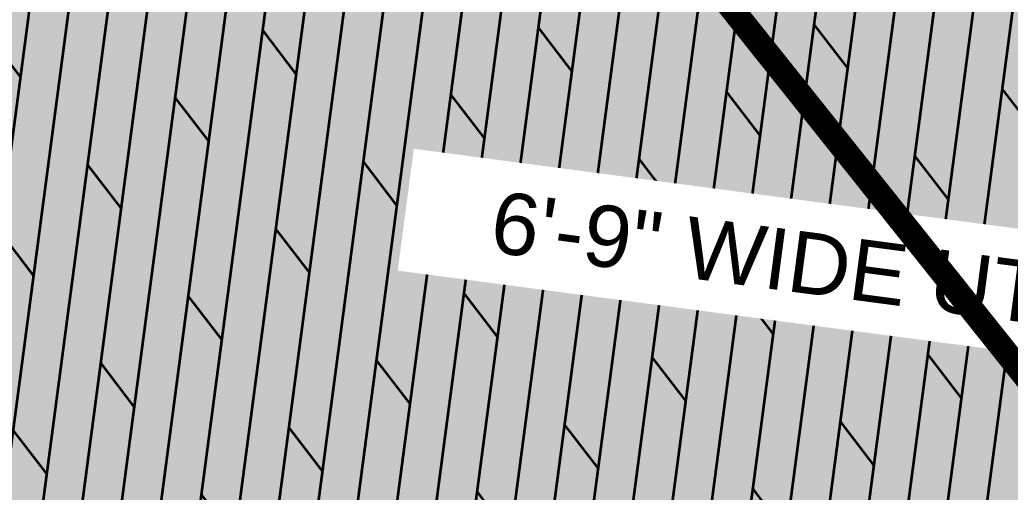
# Model space of a CAD drawing. Header units: millimetres. Extents: x -179928 to 528275, y -469666 to 511935.
# Drawn here: x 44727 to 46340, y 96798 to 97567 of the extents above; entities that cross this region are included whole.
import ezdxf

# ---------------------------------------------------------------- set-up
doc = ezdxf.new("R2010")
doc.units = ezdxf.units.MM
doc.linetypes.add('DASHED', pattern=[0.75, 0.5, -0.25])
doc.layers.add('ad-Landscape', color=94, linetype='Continuous', lineweight=35)
doc.layers.add('ad-Primary Roof', color=5, linetype='Continuous')
doc.layers.add('ad-Text main', color=7, linetype='Continuous')
doc.styles.get("Standard").update_dxf_attribs({"font": 'arial.ttf'})

# ---------------------------------------------------------------- blocks, each defined once
blk = doc.blocks.new('zw$3849')
at = {"layer": 'ad-Text main', "insert": (10792.7, -1062.5), "char_height": 100, "width": 1424.195, "attachment_point": 5, "bg_fill": 2}
blk.add_mtext('6\'-9" WIDE UTILITY', dxfattribs=at)
blk = doc.blocks.new('1625E_Roof Plan')
at = {"layer": 'ad-Primary Roof', "linetype": 'DASHED', "ltscale": 2, "const_width": 40}
blk.add_lwpolyline([(12570, -2645), (2380, -2645), (7475, 2255)], close=True, dxfattribs=at)
blk = doc.blocks.new('1625_East Villa')
at = {"transparency": 33554559}
h = blk.add_hatch(color=43, dxfattribs=at)
h.dxf.hatch_style = 1
h.paths.add_polyline_path([(13640, 4745), (12120, 4745), (12120, 0), (6200, 0), (6200, -2050), (13640, -2050)])
at = {"layer": 'ad-Landscape', "transparency": 33554687}
h = blk.add_hatch(dxfattribs=at)
h.set_pattern_fill('DOLMIT', color=44, scale=10, angle=90)
h.set_pattern_definition([(90, (-1084315.54, 674820.024), (-63.5, 5e-14), []), (135, (-1084315.54, 674820.02), (-126.999913, -126.999913), [89.80256, -179.605122])])
h.paths.add_polyline_path([(13640, 4745), (12120, 4745), (12120, 0), (6200, 0), (6200, -2050), (13640, -2050)])
at = {"layer": 'ad-Text main'}
blk.add_blockref('zw$3849', (0, 0), dxfattribs=at)
blk.add_blockref('1625E_Roof Plan', (0, 0))
blk = doc.blocks.new("All Plot's Villa Plans")
at = {"ltscale": 5, "rotation": 352.4703876422526}
blk.add_blockref('1625_East Villa', (35550.7, 99624.7), dxfattribs=at)

msp = doc.modelspace()

# ---------------------------------------------------------------- block references
at = {"ltscale": 5}
msp.add_blockref("All Plot's Villa Plans", (0, 0), dxfattribs=at)

doc.saveas('drawing.dxf')
